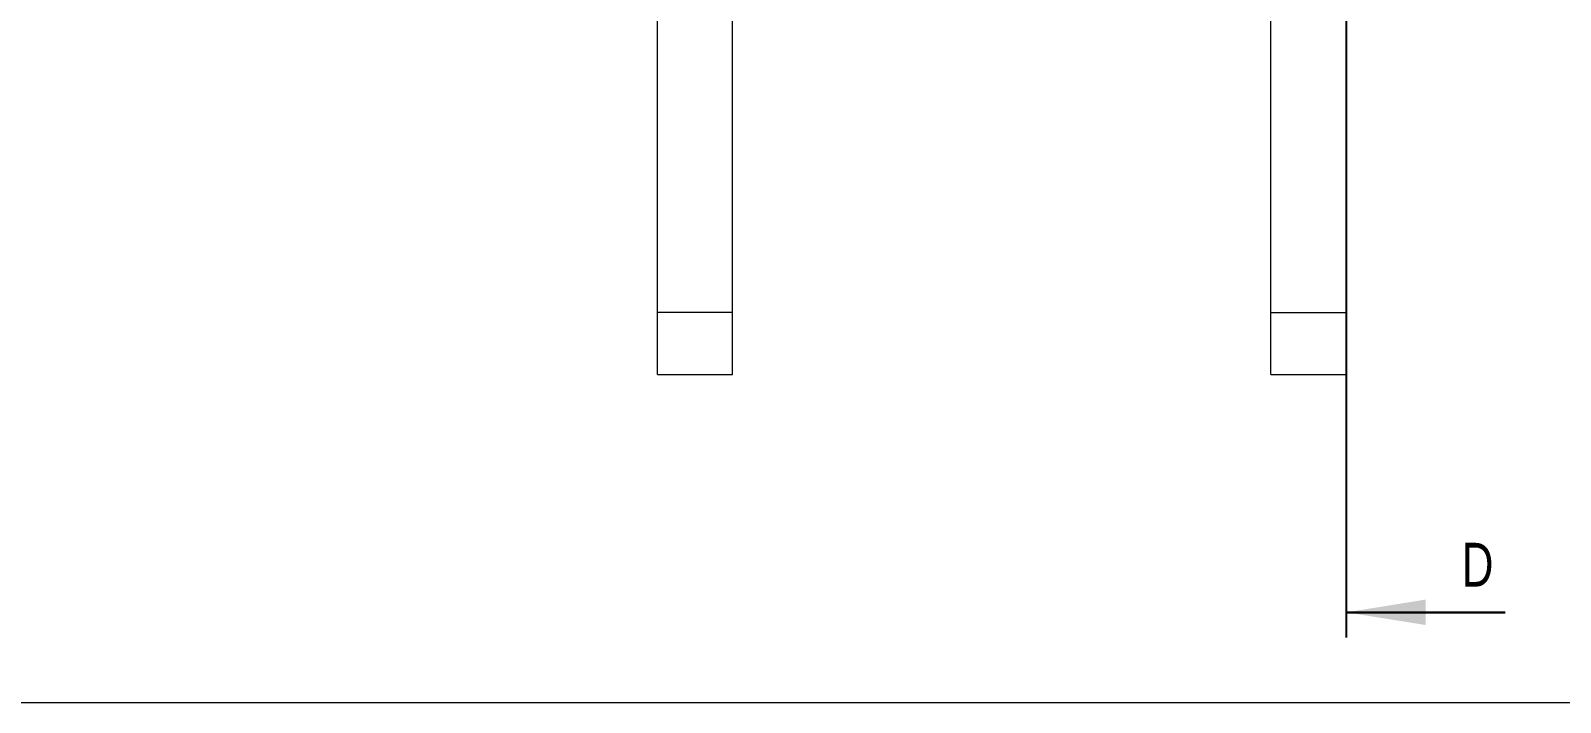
# Model space of a CAD drawing. Header units: millimetres. Extents: x -133 to 8217, y -787 to 7844.
# Drawn here: x 1089 to 2310, y 3857 to 4394 of the extents above; entities that cross this region are included whole.
import ezdxf

# ---------------------------------------------------------------- set-up
doc = ezdxf.new("R2010")
doc.units = ezdxf.units.MM
doc.header["$MEASUREMENT"] = 0
for name, color, linetype in [('00_pen 0.10', 140, 'Continuous'), ('00_pen 0.25', 3, 'Continuous'), ('00_PEN_Dimensions&Text', 1, 'Continuous')]:
    doc.layers.add(name, color=color, linetype=linetype)
doc.styles.add('SLDTEXTSTYLE0', font='TXT', dxfattribs={"width": 0.75})

msp = doc.modelspace()

# ---------------------------------------------------------------- linework, layer by layer
at = {"layer": '00_pen 0.10', "lineweight": 15}
msp.add_line((620.1, 3856.7), (3108, 3856.7), dxfattribs=at)
at = {"layer": '00_pen 0.25', "lineweight": 15}
for p, q in [((1589, 4168.4), (1589, 4976.7)), ((1649, 4168.4), (1649, 4976.7)), ((2079, 4168.4), (2079, 4976.7)), ((2139, 4168.4), (2139, 4976.7)), ((1649, 4168.4), (1589, 4168.4)), ((1589, 4118.9), (1589, 4168.4)), ((1649, 4118.9), (1649, 4168.4)), ((2079, 4168.4), (2139, 4168.4)), ((2079, 4118.9), (2079, 4168.4)), ((2139, 4118.9), (2139, 4168.4)), ((1589, 4118.9), (1649, 4118.9)), ((2079, 4118.9), (2139, 4118.9))]:
    msp.add_line(p, q, dxfattribs=at)
at = {"layer": '00_PEN_Dimensions&Text'}
msp.add_line((2139, 5307.5), (2139, 3908.7), dxfattribs=at)
at = {"layer": '00_PEN_Dimensions&Text', "lineweight": 30}
msp.add_line((2266, 3928.7), (2139, 3928.7), dxfattribs=at)
msp.add_solid([(2139, 3928.7), (2202.5, 3918.6), (2202.5, 3938.9)], dxfattribs=at)

# ---------------------------------------------------------------- texts
at = {"layer": '00_PEN_Dimensions&Text', "insert": (2231.3, 3984.3), "char_height": 35, "attachment_point": 1, "style": 'SLDTEXTSTYLE0'}
msp.add_mtext('D', dxfattribs=at)

doc.saveas('drawing.dxf')
